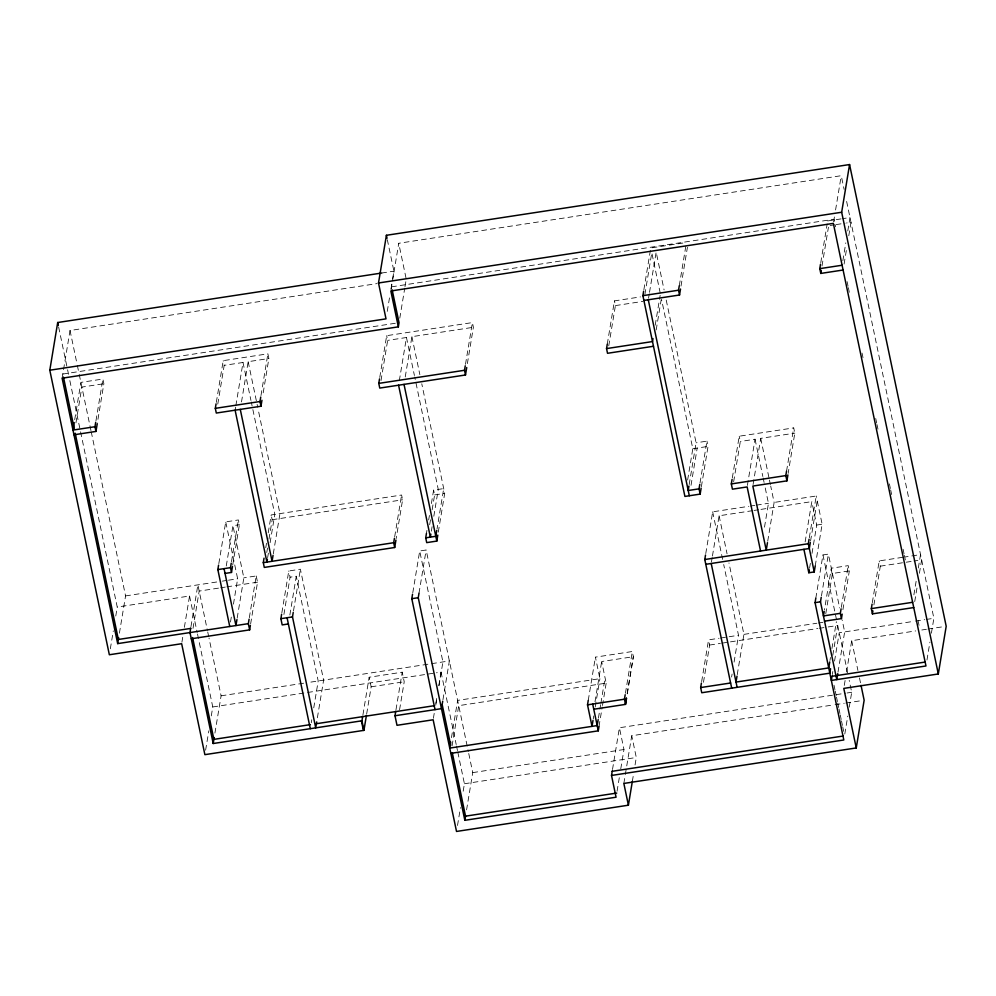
<?xml version="1.0" encoding="UTF-8"?>
<svg xmlns="http://www.w3.org/2000/svg" width="996" height="996" viewBox="0 0 996 996"><rect width="100%" height="100%" fill="white"/><g stroke="black" fill="none" stroke-linecap="round" stroke-linejoin="round"><path stroke-width="0.75" stroke-dasharray="4.98 3.74" d="M62.126 378.206L70.031 330.498L377.073 283.599M74.712 419.652L80.888 382.389L102.874 379.028L103.858 383.734L97.197 423.972M75.945 422.864L81.871 387.083L103.858 383.734M95.965 420.76L102.874 379.028M110.332 648.794L113.295 630.904M115.773 616.001L117.242 607.05L69.795 380.335M119.408 633.182L125.571 595.907L91.296 432.115M216.306 402.384L223.216 360.652L267.887 353.829L268.87 358.523L262.707 395.786M217.775 404.102L224.2 365.345L223.216 360.652M181.907 642.221L182.891 636.257M184.372 627.318L189.551 596.006L117.242 607.05M190.971 626.609L197.88 584.864L207.417 630.468M193.012 628.351L199.175 591.089L219.145 588.038M235.106 410.178L235.604 407.19M235.853 405.708L243.012 362.482L224.2 365.345M241.505 401.936L248.166 361.685L268.87 358.523M218.821 563.624L225.731 521.879L238.393 519.949L239.389 524.73L232.728 564.981M226.266 565.965L232.94 525.726L239.389 524.73M231.483 561.694L238.393 519.949M260.977 395.561L267.887 353.829M205.612 750.187L208.824 730.803M211.289 715.9L212.771 706.961L198.777 640.079M230.487 622.027L231.483 616.063M233.45 604.136L237.646 578.788L225.731 521.879M214.924 733.081L221.1 695.818L209.011 638.062M237.185 618.093L243.846 577.842L232.94 525.726M249.324 617.694L256.233 575.949L243.846 577.842M250.631 623.907L257.541 582.174L256.233 575.949M265.758 547.738L266.492 543.268M268.223 532.835L271.186 514.944L401.587 495.024L402.596 499.805L396.171 538.562M266.754 552.519L267.501 548.049M268.982 539.11L272.182 519.725L271.186 514.944M267.638 557.623L268.385 553.154M270.115 542.708L274.796 514.397L251.278 401.973M273.302 553.851L279.963 513.6L258.026 408.783M281.868 612.727L288.778 570.982L300.394 569.214L323.613 680.156L316.952 720.407M283.91 614.47L290.073 577.194L288.778 570.982M289.861 615.005L296.273 576.248L290.073 577.194M293.484 610.946L300.394 569.214M311.287 722.723L311.773 719.735M313.752 707.82L318.197 680.978L296.273 576.248M387.245 311.412L389.722 296.497M390.955 289.052L392.436 280.1M392.673 278.606L393.918 271.161L387.344 239.775M391.092 289.487L398.736 243.273L841.247 175.694L844.11 189.377M379.762 377.422L386.672 335.677L472.403 322.58L473.386 327.286L466.975 366.042M380.995 380.634L387.656 340.383L386.672 335.677M399.782 318.197L404.75 288.155M404.999 286.649L406.244 279.141L398.736 243.273M399.309 380.733L406.468 337.507L387.656 340.383M405.248 376.924L411.908 336.673L473.386 327.286M362.942 714.792L369.155 677.243L402.21 672.188L404.214 681.762L399.483 710.297M394.677 536.757L401.587 495.024M366.677 713.846L371.159 686.804L369.155 677.243M412.792 592.72L419.702 550.987L426.151 550.004L468.319 751.482M395.985 709.737L402.21 672.188M426.45 533.358L426.948 530.382M428.678 519.949L429.413 515.48M431.393 503.553L433.609 490.132L443.706 488.588L437.045 528.839M429.674 524.73L430.67 518.767M432.14 509.828L434.617 494.912L433.609 490.132M418.992 593.23L426.151 550.004M431.355 531.167L432.09 526.685M433.82 516.252L438.265 489.422L414.734 377.011M465.493 364.324L472.403 322.58M438.29 532.125L444.702 493.369L421.769 383.771M433.397 718.303L434.38 712.339M435.862 703.388L437.095 695.943M438.825 685.509L441.041 672.088L436.447 672.786M435.762 705.156L436.995 697.71M438.975 685.783L442.921 661.929L419.702 550.987M442.959 699.702L449.37 660.946L308.424 682.472M451.462 737.663L457.637 700.4L599.916 678.662L595.409 657.148L632.336 651.509L633.419 656.688L627.256 693.951M452.072 745.904L458.733 705.654L606.178 683.132L601.659 661.531L633.419 656.688M457.513 825.485L460.463 807.607M463.177 791.21L464.422 783.752L457.787 752.067M466.576 809.873L472.739 772.61L468.643 752.988M607.274 344.118L614.432 300.892L640.478 296.908M608.755 345.836L615.416 305.598L614.432 300.892M643.877 289.699L650.786 247.967L686.431 242.514M644.885 294.48L651.795 252.747L660.398 293.87M648.533 298.277L649.268 293.808M649.517 292.326L656.177 252.075L664.095 289.911M588.25 700.375L595.409 657.148M655.219 325.169L660.149 295.364M656.202 329.875L661.381 298.576M594.998 701.782L601.659 661.531M593.255 718.913L593.753 715.937M595.222 706.986L599.916 678.662M598.422 718.128L599.654 710.671M599.903 709.177L600.638 704.707M600.887 703.213L605.082 677.878M599.019 726.37L602.231 706.986M602.48 705.492L606.178 683.132M679.272 285.752L685.933 245.502M681.015 286.051L687.427 247.294M612.503 769.497L619.412 727.752L845.554 693.216M625.426 693.241L632.336 651.509M627.169 693.552L633.344 656.289M617.059 791.247L619.524 776.345M620.757 768.887L623.969 749.515L619.412 727.752M623.845 783.441L625.077 775.984M625.326 774.502L631.738 735.745L833.565 704.907M632.348 781.35L633.581 773.892M635.062 764.953L636.295 757.495L631.738 735.745M687.626 480.035L692.805 448.735L661.693 300.082M689.182 484.542L696.092 442.797L666 298.999M691.025 485.326L697.2 448.063M700.039 482.886L706.948 441.141L696.092 442.797M701.383 486.658L708.044 446.407L706.948 441.141M705.766 553.564L712.675 511.832L748.855 506.304M711.443 561.993L712.19 557.523M712.439 556.029L719.1 515.779L752.528 510.674M732.309 477.956L739.219 436.211L793.712 427.894L794.808 433.148L788.147 473.399M733.654 481.715L740.327 441.477L739.219 436.211M701.645 681.6L708.554 639.868L719.037 638.262M703.475 682.31L709.638 645.047L708.554 639.868M747.386 485.438L755.043 439.224L740.327 441.477M753.076 484.566L760.72 438.352L794.808 433.148M731.599 677.031L732.097 674.043M734.077 662.116L738.509 635.286L723.706 564.52M737.252 674.628L743.925 634.377L728.96 562.914M764.505 527.158L768.451 503.304L764.393 483.932M767.717 541.202L774.129 502.445L770.705 486.048M820.766 262.683L827.178 223.926M786.554 471.12L793.712 427.894M822.011 265.969L828.435 227.213M833.59 221.896L834.573 215.933M835.569 209.969L841.247 175.694M842.84 260.765L845.803 242.875M847.783 230.948L849.999 217.539L842.554 218.672M844.085 264.052L846.799 247.655M848.779 235.728L850.995 222.32L846.538 222.992M805.142 541.874L811.802 501.623L760.135 509.516M809.312 537.753L816.222 496.008L774.129 502.445M810.557 541.04L817.23 500.789M809.549 568.28L810.532 562.317M812.014 553.378L816.708 525.054L811.802 501.623M815.226 565.965L822.136 524.22L816.222 496.008M815.811 598.173L822.957 554.946L828.386 554.112L831.336 568.218L824.439 609.901M821.476 595.857L828.386 554.112M825.784 613.648L832.444 573.484L849.339 570.895L848.231 565.641L831.336 568.218M829.967 660.46L830.452 657.485M831.934 648.545L836.379 621.703M832.793 655.293L837.723 625.476L825.522 627.343M841.321 607.373L848.231 565.641M842.927 609.652L849.339 570.895M832.332 674.466L832.83 671.491M834.548 661.058L839.242 632.734L914.029 621.305M837.997 672.151L844.67 631.9L842.155 619.923M844.284 685.422L845.268 679.459M846.5 672.001L851.692 640.702L915.71 630.929M844.795 734.015L847.758 716.124M849.239 707.172L851.705 692.27L849.215 680.368M872.309 602.642L879.219 560.91L903.708 557.162M873.903 604.921L880.327 566.164L879.219 560.91M913.88 594.849L916.345 579.933M918.324 568.006L920.541 554.598L905.24 556.938M914.726 601.596L917.441 585.2M919.42 573.273L921.636 559.852L913.992 561.022M926.965 660.012L929.915 642.134M931.397 633.182L933.875 618.279L846.015 198.503M381.63 273.041L393.918 271.161M391.528 286.836L834.026 219.245L835.619 226.851M827.676 220.938L841.072 218.896M830.166 225.494L834.636 224.822M836.117 224.586L845.044 223.229M62.823 374.048L395.96 323.165M615.416 305.598L642.993 301.377M692.805 448.735L708.044 446.407M272.182 519.725L402.596 499.805M434.617 494.912L444.702 493.369M125.571 595.907L220.826 581.365M222.357 581.129L226.939 580.431M228.47 580.195L237.646 578.788M750.362 506.068L754.881 505.383M756.387 505.146L768.451 503.304M220.676 587.802L225.283 587.092M226.827 586.856L257.541 582.174M754.047 510.438L758.616 509.74M816.708 525.054L822.136 524.22M880.327 566.164L912.461 561.258M221.1 695.818L306.893 682.708M212.771 706.961L434.916 673.022M371.159 686.804L404.214 681.762M720.544 638.038L738.509 635.286M743.925 634.377L816.869 623.235M818.388 623.01L822.945 622.313M709.638 645.047L720.32 643.416M721.839 643.179L817.903 628.501M819.422 628.277L824.003 627.58M915.561 621.081L924.711 619.674M926.243 619.45L933.875 618.279M921.81 629.995L926.38 629.298M927.911 629.061L943.15 626.733M847.086 692.979L851.705 692.27M835.096 704.682L844.272 703.276M845.803 703.039L861.092 700.711M472.739 772.61L623.969 749.515M464.422 783.752L636.295 757.495M847.086 281.594L848.032 286.163M848.355 287.682L849.314 292.251M862.038 353.082L862.997 357.651M875.733 418.482L876.679 423.051M877.003 424.57L877.962 429.127M889.416 483.882L890.374 488.451M890.685 489.97L891.644 494.526M903.098 549.282L904.057 553.851M904.38 555.37L905.327 559.926M918.063 620.769L919.022 625.326M851.692 640.702L857.917 670.47M859.473 677.915L860.718 683.866M832.444 573.484L839.653 607.934M831.174 569.214L832.27 574.48M822.957 554.946L836.628 620.222M837.723 625.476L847.658 672.923M834.013 685.198L834.947 689.668M835.258 691.149L836.192 695.619M836.503 697.113L837.437 701.57M837.748 703.064L838.694 707.521M839.006 709.015L839.939 713.485M840.25 714.966L841.184 719.436M841.495 720.917L842.429 725.387M842.74 726.881L843.674 731.338M760.72 438.352L769.149 478.59M769.46 480.084L770.394 484.554M755.043 439.224L762.836 476.486M763.148 477.968L764.081 482.438M719.1 515.779L727.055 553.788M712.675 511.832L723.382 563.014M411.908 336.673L419.864 374.658M406.468 337.507L414.411 375.492M441.041 672.088L456.205 744.522M456.517 746.029L457.463 750.561M248.166 361.685L257.715 407.264M243.012 362.482L250.955 400.454M207.741 631.987L208.699 636.544M189.551 596.006L197.183 632.485M197.507 634.004L198.453 638.561M70.031 330.498L77.016 363.864M77.327 365.383L78.921 372.965M79.232 374.484L90.972 430.596M58.652 327.074L68.525 374.247"/><path stroke-width="1.49" d="M366.428 715.34L363.938 730.354L204.877 754.657L181.658 643.715L109.348 654.758L49.8 370.213L57.693 322.517L381.63 273.041M74.227 422.64L72.994 430.085L94.981 426.724L95.716 422.254M73.978 434.791L95.965 431.43L97.197 423.972M249.087 619.176L248.34 623.658L117.677 643.615L118.661 637.652M261.96 400.268L260.977 406.231L216.306 413.054L215.31 408.348L216.057 403.878M190.722 628.09L189.987 632.572L213.206 743.514L361.946 720.793L362.693 716.286M229.752 626.496L217.838 569.588L218.585 565.118M225.034 573.422L231.495 572.439L230.487 567.658L231.234 563.176M231.495 572.439L232.479 566.475M260.977 406.231L259.993 401.525L260.728 397.055M213.206 743.514L214.19 737.55M236.936 619.587L235.952 625.55L224.038 568.641M191.282 638.785L249.647 629.87L250.382 625.401M395.935 540.056L394.69 547.501L264.289 567.421L263.293 562.64L264.027 558.171M267.401 559.105L266.903 562.093L235.106 410.178M273.053 555.345L272.07 561.308L240.273 409.381M288.379 623.957L282.179 624.903L280.884 618.678L281.619 614.208M316.703 721.888L315.72 727.852L292.5 616.91L293.235 612.44M49.8 370.213L386.012 318.857L378.505 282.989L386.411 235.293L849.563 164.552L946.2 626.272L938.307 673.968L843.786 688.398L856.249 747.946L623.845 783.441L628.401 805.204L456.517 831.448L433.148 719.784L396.993 725.312L395.001 715.75L395.748 711.244M466.726 367.536L465.493 374.982L379.762 388.079L378.779 383.385L379.513 378.903M117.677 643.615L62.126 378.206L398.35 326.85L399.035 322.704L392.15 289.824M394.69 547.501L393.694 542.72L394.441 538.251M435.028 709.638L411.796 598.683L412.543 594.214M437.792 535.113L436.808 541.077L426.711 542.621L425.715 537.84L426.45 533.358M612.254 770.979L611.519 775.448L616.063 797.211L464.846 820.306L418.258 597.7L418.992 593.23M430.857 534.142L430.359 537.118L398.574 385.203M436.796 530.333L435.812 536.296L425.715 537.84M465.493 374.982L464.51 370.288L465.244 365.818M442.71 701.196L441.477 708.642L395.001 715.75M450.727 742.132L449.731 748.096L597.189 725.574L598.173 719.61M464.846 820.306L465.593 815.836M653.488 346.272L607.523 353.294L606.539 348.588L607.274 344.118M701.134 488.14L700.151 494.103L684.912 496.431L642.893 295.663L643.628 291.193M593.006 720.407L592.022 726.37L587.515 704.844L588.25 700.375M652.99 338.59L652.505 341.566L606.539 348.588M450.839 753.362L598.285 730.84L599.019 726.37M643.889 300.443L679.533 295.003L678.525 290.222L679.272 285.752M679.533 295.003L680.517 289.039M593.765 709.239L625.525 704.384L624.442 699.204L625.189 694.735M625.438 703.985L626.434 698.022M625.525 704.384L626.509 698.42M628.401 805.204L632.348 781.35M688.946 486.036L688.199 490.505L699.043 488.849L699.79 484.367M731.699 688.174L704.782 559.528L705.517 555.058M760.558 551.012L747.149 486.932L732.421 489.173L731.325 483.919L732.06 479.437M829.942 673.159L701.744 692.743L700.661 687.564L701.408 683.094M737.015 676.122L736.019 682.073L828.722 667.918L829.718 661.954M767.468 542.683L766.235 550.141L752.827 486.06L786.915 480.856L787.898 474.893M843.102 270.016L820.779 273.427L819.783 268.646L820.517 264.177M786.915 480.856L785.807 475.59L786.554 471.12M820.779 273.427L821.277 270.439M938.307 673.968L841.67 212.248L849.563 164.552M803.909 549.319L808.814 572.75L814.23 571.928L808.329 543.716L809.063 539.234M810.321 542.534L809.325 548.497L705.778 564.309M808.814 572.75L809.3 569.774M814.23 571.928L815.226 565.965M611.519 775.448L843.811 739.978L815.064 602.642L815.811 598.173M837.761 673.645L836.765 679.608L820.492 601.808L821.227 597.339M824.19 611.407L823.443 615.926L840.338 613.337L841.085 608.867M829.83 673.184L830.564 668.702M824.539 621.18L841.446 618.603L842.18 614.134M832.083 675.96L831.349 680.43L925.969 665.975L833.341 223.39L390.843 290.981L398.35 326.85M913.743 607.56L872.434 613.872L871.326 608.606L872.073 604.136M872.434 613.872L872.919 610.884M856.249 747.946L864.142 700.238L861.03 685.36M378.505 282.989L841.67 212.248M642.893 295.663L678.525 290.222M819.783 268.646L842.106 265.235M215.31 408.348L259.993 401.525M378.779 383.385L464.51 370.288M731.325 483.919L785.807 475.59M217.838 569.588L230.487 567.658M263.293 562.64L393.694 542.72M190.672 628.426L118.362 639.469L75.198 433.198M280.884 618.678L292.5 616.91M411.796 598.683L418.258 597.7M704.782 559.528L808.329 543.716M815.064 602.642L820.492 601.808M871.326 608.606L912.647 602.294M310.403 724.627L213.891 739.368L192.577 637.54M316.541 723.694L434.505 705.666M587.515 704.844L624.442 699.204M700.661 687.564L730.616 682.995M832.146 676.272L925.135 662.066M612.204 771.302L843.077 736.044M616.748 793.065L465.53 816.16L452.271 752.789M840.338 613.337L841.446 618.603M699.043 488.849L700.151 494.103M711.206 563.487L737.127 687.34M648.284 299.771L689.307 495.759M592.682 704.06L598.285 730.84M386.411 235.293L387.033 238.281M404.015 384.381L436.808 541.077M442.162 704.496L450.69 745.245M361.946 720.793L363.938 730.354M361.424 720.88L363.428 730.442M287.072 617.732L310.291 728.686M248.34 623.658L249.647 629.87M94.981 426.724L95.965 431.43M57.693 322.517L58.328 325.555M63.458 377.086L74.239 428.654"/></g></svg>
